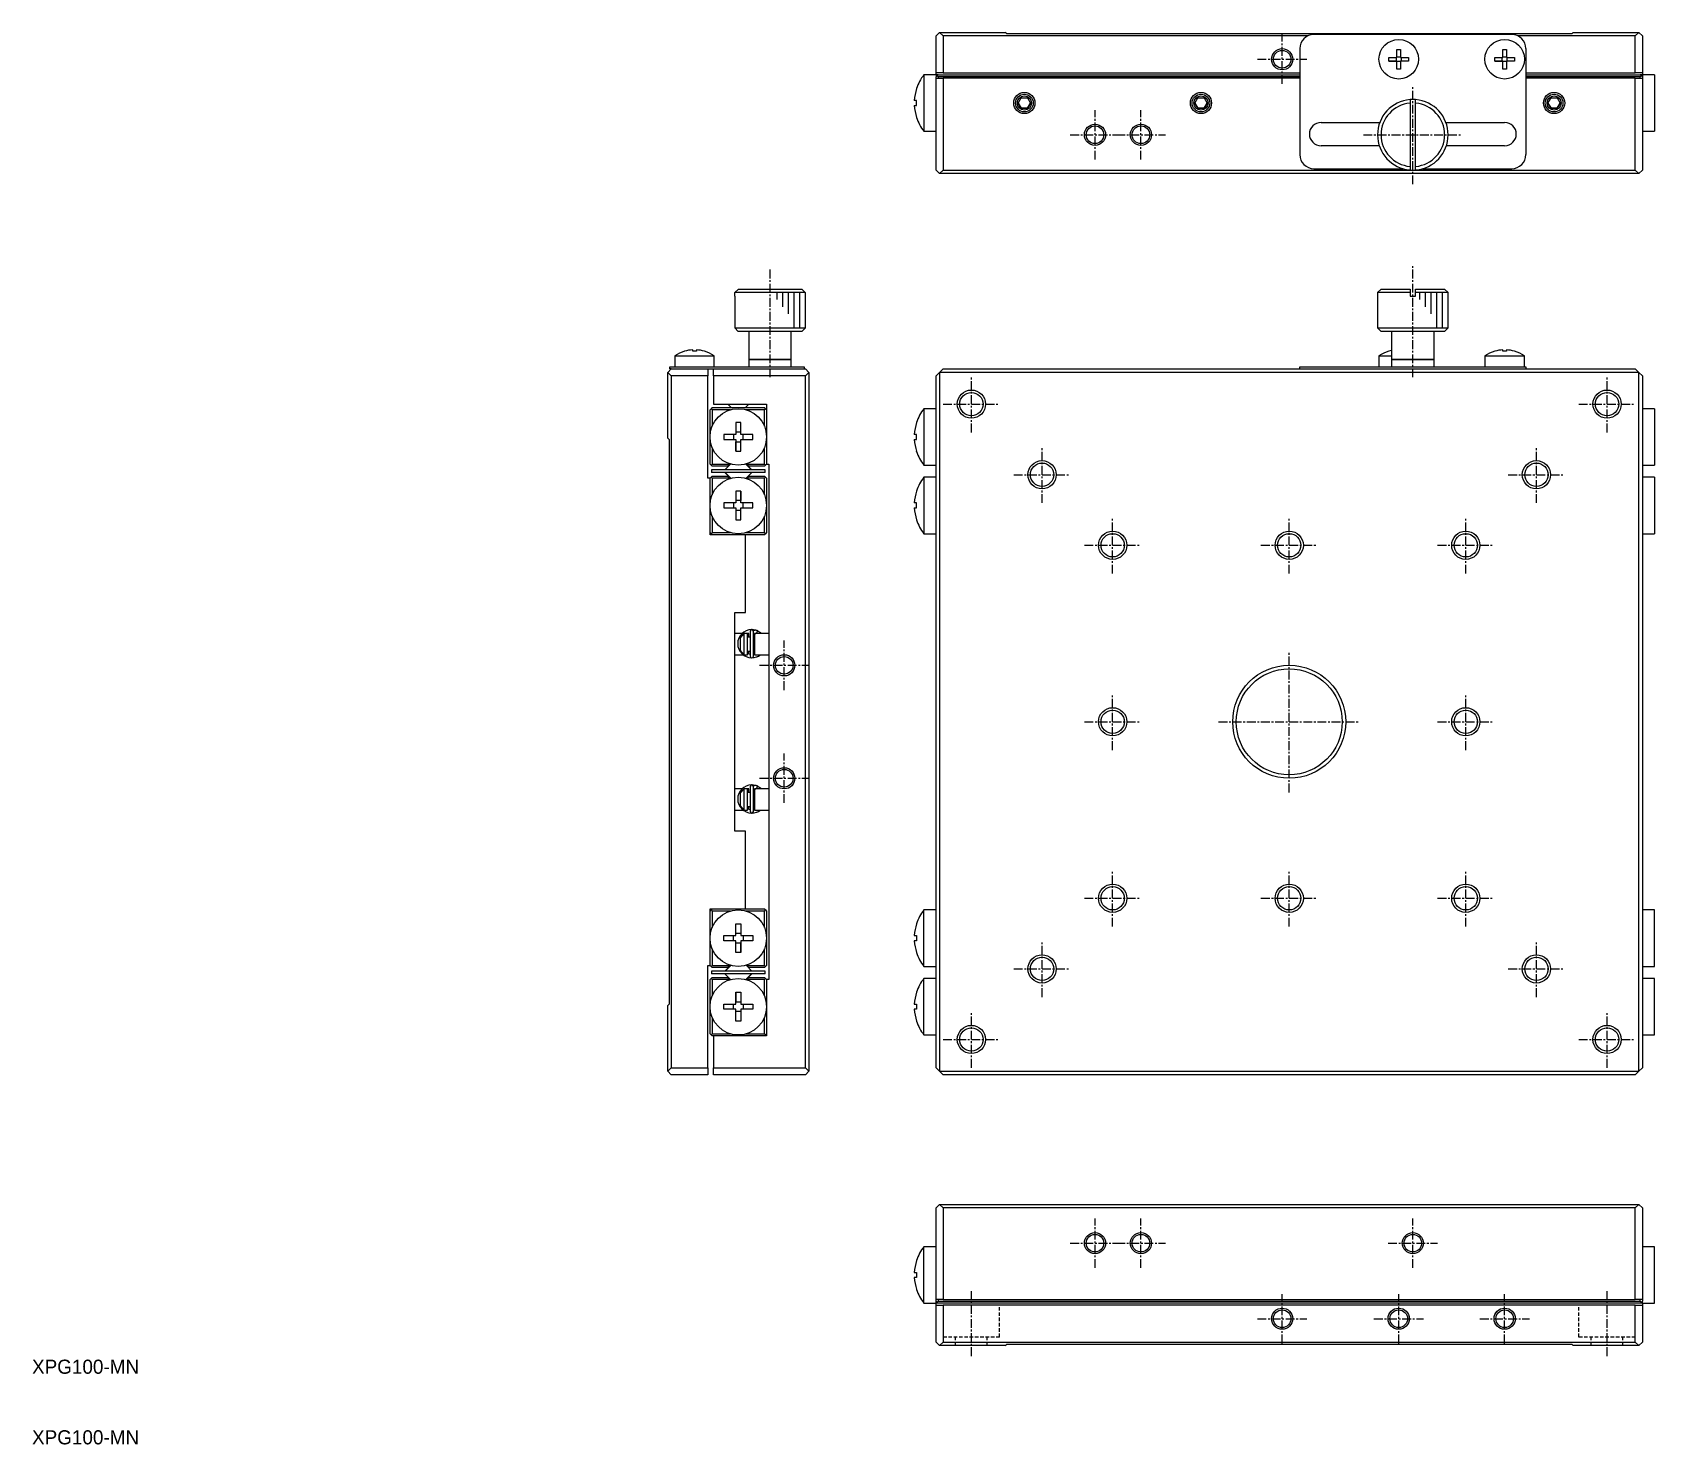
# Model space of a CAD drawing. Extents: x 10 to 401, y 10 to 210.
# Drawn here: x 10.1 to 239.7, y 10 to 210 of the extents above; entities that cross this region are included whole.
import ezdxf

# ---------------------------------------------------------------- set-up
doc = ezdxf.new("R2010")
doc.units = 0
doc.linetypes.add('CENTER', pattern=[2, 1.25, -0.25, 0.25, -0.25])
doc.linetypes.add('DASHED', pattern=[0.75, 0.5, -0.25])
doc.layers.get('0').update_dxf_attribs({"linetype": 'CONTINUOUS'})
doc.layers.add('CENTER', color=1, linetype='CENTER')
doc.styles.get("Standard").update_dxf_attribs({"font": 'FGP教科書体NT-M'})

msp = doc.modelspace()

# ---------------------------------------------------------------- linework, layer by layer
at = {"color": 7, "linetype": 'CONTINUOUS'}
for p, q in [((138, 209.5), (138.5, 210)), ((138, 204.3), (138, 209.5)), ((138.5, 210), (139, 209.5)), ((138.5, 210), (147.8, 210)), ((139, 209.5), (139, 204.3)), ((190.62822, 209.5), (139, 209.5)), ((148, 209.8), (147.8, 210)), ((228, 209.8), (148, 209.8)), ((219.5, 209.7), (191.5, 209.7)), ((237, 209.5), (220.37178, 209.5)), ((228.2, 210), (228, 209.8)), ((228.2, 210), (237.5, 210)), ((237, 209.5), (237.5, 210)), ((237, 204.3), (237, 209.5)), ((237.5, 210), (238, 209.5)), ((238, 209.5), (238, 204.3)), ((189.5, 207.7), (189.5, 192.7)), ((203.24, 207.599139), (203.76, 207.599139)), ((203.24, 206.46), (203.24, 207.599139)), ((203.76, 207.599139), (203.76, 206.46)), ((218.24, 207.599139), (218.76, 207.599139)), ((218.24, 206.46), (218.24, 207.599139)), ((218.76, 207.599139), (218.76, 206.46)), ((221.5, 207.7), (221.5, 192.7)), ((202.100861, 205.94), (202.100861, 206.46)), ((202.100861, 206.46), (203.24, 206.46)), ((203.24, 205.94), (202.100861, 205.94)), ((202.100861, 205.94), (203.170558, 205.94)), ((203.170558, 205.94), (203.170558, 206.46)), ((203.24, 205.94), (203.170558, 205.94)), ((203.24, 206.529442), (203.76, 206.529442)), ((203.24, 204.800861), (203.24, 205.94)), ((203.76, 205.870558), (203.24, 205.870558)), ((203.76, 204.800861), (203.24, 204.800861)), ((203.76, 206.46), (204.899139, 206.46)), ((203.76, 205.94), (203.76, 204.800861)), ((204.899139, 205.94), (203.76, 205.94)), ((203.829442, 205.94), (203.76, 205.94)), ((203.829442, 206.46), (203.829442, 205.94)), ((204.899139, 205.94), (203.829442, 205.94)), ((204.899139, 206.46), (204.899139, 205.94)), ((217.100861, 205.94), (217.100861, 206.46)), ((217.100861, 206.46), (218.24, 206.46)), ((218.24, 205.94), (217.100861, 205.94)), ((217.100861, 205.94), (218.170558, 205.94)), ((218.170558, 205.94), (218.170558, 206.46)), ((218.24, 205.94), (218.170558, 205.94)), ((218.24, 206.529442), (218.76, 206.529442)), ((218.24, 204.800861), (218.24, 205.94)), ((218.76, 205.870558), (218.24, 205.870558)), ((218.76, 204.800861), (218.24, 204.800861)), ((218.76, 206.46), (219.899139, 206.46)), ((218.76, 205.94), (218.76, 204.800861)), ((219.899139, 205.94), (218.76, 205.94)), ((218.829442, 205.94), (218.76, 205.94)), ((218.829442, 206.46), (218.829442, 205.94)), ((219.899139, 205.94), (218.829442, 205.94)), ((219.899139, 206.46), (219.899139, 205.94)), ((136.276525, 204), (136.276525, 196)), ((138, 204), (136.276525, 204)), ((138, 204), (136.276525, 204)), ((139, 204.3), (138, 204.3)), ((138, 204), (138, 204.3)), ((138, 204), (138, 203.7)), ((138, 204), (138, 203.7)), ((138.3, 204), (138, 204)), ((138.15, 203.85), (138, 203.7)), ((138, 203.5), (138, 203.7)), ((138, 203.5), (139, 203.5)), ((138, 201.65), (138, 203.5)), ((138.3, 204), (138.15, 203.85)), ((138.3, 203.7), (138.15, 203.85)), ((138.3, 204), (189.5, 204)), ((138.3, 203.7), (138.3, 203.5)), ((189.5, 203.7), (138.3, 203.7)), ((139, 204.3), (189.5, 204.3)), ((139, 203.5), (139, 190.5)), ((189.5, 203.5), (139, 203.5)), ((221.5, 204.3), (237, 204.3)), ((221.5, 204), (237.7, 204)), ((237.7, 203.7), (221.5, 203.7)), ((237, 203.5), (221.5, 203.5)), ((238, 204.3), (237, 204.3)), ((237, 190.5), (237, 203.5)), ((237, 203.5), (238, 203.5)), ((237.85, 203.85), (237.7, 204)), ((238, 204), (237.7, 204)), ((237.85, 203.85), (237.7, 203.7)), ((237.7, 203.5), (237.7, 203.7)), ((238, 203.7), (237.85, 203.85)), ((238, 204.3), (238, 204)), ((238, 204), (238, 203.7)), ((238, 204), (238, 203.7)), ((239.723475, 204), (238, 204)), ((239.723475, 204), (238, 204)), ((238, 203.7), (238, 203.5)), ((238, 203.5), (238, 201.65)), ((239.723475, 204), (239.723475, 196)), ((135.237418, 200.36), (134.919969, 200.36)), ((135.237418, 202.03543), (135.228368, 202.039844)), ((135.237418, 199.64), (135.237418, 200.36)), ((138, 198.35), (138, 201.65)), ((149.633975, 200), (150.066987, 200.75)), ((150.066987, 199.25), (149.633975, 200)), ((149.633975, 200), (150.066987, 199.25)), ((150.066987, 200.75), (150.933013, 200.75)), ((150.933013, 200.75), (151.366025, 200)), ((151.366025, 200), (150.933013, 199.25)), ((150.933013, 199.25), (151.366025, 200)), ((174.633975, 200), (175.066987, 200.75)), ((175.066987, 199.25), (174.633975, 200)), ((174.633975, 200), (175.066987, 199.25)), ((175.066987, 200.75), (175.933013, 200.75)), ((175.933013, 200.75), (176.366025, 200)), ((176.366025, 200), (175.933013, 199.25)), ((175.933013, 199.25), (176.366025, 200)), ((205.1, 200.483974), (205.1, 199.982187)), ((205.1, 199.982187), (205.1, 191.017813)), ((205.9, 199.982187), (205.9, 200.483974)), ((205.9, 191.017813), (205.9, 199.982187)), ((224.633975, 200), (225.066987, 200.75)), ((225.066987, 199.25), (224.633975, 200)), ((224.633975, 200), (225.066987, 199.25)), ((225.066987, 200.75), (225.933013, 200.75)), ((225.933013, 200.75), (226.366025, 200)), ((226.366025, 200), (225.933013, 199.25)), ((225.933013, 199.25), (226.366025, 200)), ((238, 201.65), (238, 198.35)), ((134.919969, 199.64), (135.237418, 199.64)), ((135.228368, 197.960156), (135.237418, 197.96457)), ((138, 190.5), (138, 198.35)), ((150.933013, 199.25), (150.066987, 199.25)), ((150.066987, 199.25), (150.933013, 199.25)), ((175.933013, 199.25), (175.066987, 199.25)), ((175.066987, 199.25), (175.933013, 199.25)), ((225.933013, 199.25), (225.066987, 199.25)), ((225.066987, 199.25), (225.933013, 199.25)), ((238, 198.35), (238, 190.5)), ((136.276525, 196), (138, 196)), ((136.276525, 196), (138, 196)), ((192.5, 197.25), (200.816252, 197.25)), ((210.183748, 197.25), (218.5, 197.25)), ((238, 196), (239.723475, 196)), ((238, 196), (239.723475, 196)), ((200.746317, 193.95), (192.5, 193.95)), ((218.5, 193.95), (210.253683, 193.95)), ((191.5, 190.7), (204.1, 190.7)), ((205.1, 191.017813), (205.1, 190.516026)), ((205.9, 190.516026), (205.9, 191.017813)), ((206.9, 190.7), (219.5, 190.7)), ((138, 190.5), (138.5, 190)), ((138.5, 190), (139, 190.5)), ((237.5, 190), (138.5, 190)), ((139, 190.5), (205.5, 190.5)), ((205.5, 190.5), (237, 190.5)), ((237, 190.5), (237.5, 190)), ((237.5, 190), (238, 190.5)), ((109.5, 172.65), (109.516026, 172.65)), ((109.5, 172.65), (109.5, 168.15)), ((109.516026, 173.15), (110.017813, 173.65)), ((119.483974, 173.15), (109.516026, 173.15)), ((109.516026, 172.65), (109.516026, 173.15)), ((110.017813, 173.65), (118.982187, 173.65)), ((118.982187, 173.65), (119.483974, 173.15)), ((119.483974, 173.15), (119.483974, 172.65)), ((119.483974, 172.65), (119.5, 172.65)), ((119.5, 168.15), (119.5, 172.65)), ((201, 173.65), (200.5, 173.15)), ((205.1, 173.15), (200.5, 173.15)), ((200.5, 173.15), (200.5, 168.15)), ((201, 173.65), (205.1, 173.65)), ((205.1, 173.65), (205.1, 173.15)), ((205.1, 173.15), (205.1, 172.65)), ((205.1, 172.65), (205.9, 172.65)), ((205.9, 173.65), (210, 173.65)), ((205.9, 173.15), (205.9, 173.65)), ((210.5, 173.15), (205.9, 173.15)), ((205.9, 172.65), (205.9, 173.15)), ((210.5, 173.15), (210, 173.65)), ((210.5, 168.15), (210.5, 173.15)), ((109.5, 168.15), (119.5, 168.15)), ((109.5, 168.15), (110, 167.65)), ((119, 167.65), (119.5, 168.15)), ((200.5, 168.15), (210.5, 168.15)), ((200.5, 168.15), (201, 167.65)), ((210, 167.65), (210.5, 168.15)), ((119, 167.65), (110, 167.65)), ((111.5, 167.65), (111.5, 163.65)), ((117.5, 163.65), (117.5, 167.65)), ((210, 167.65), (201, 167.65)), ((202.5, 167.65), (202.5, 163.65)), ((208.5, 163.65), (208.5, 167.65)), ((101, 164.192463), (106.6, 164.192463)), ((101, 164.192463), (101, 162.65)), ((102.400861, 164.843205), (102.397852, 164.849373)), ((103.54, 164.843205), (103.54, 165.036462)), ((104.06, 164.843205), (103.54, 164.843205)), ((104.06, 165.036462), (104.06, 164.843205)), ((105.202148, 164.849373), (105.199139, 164.843205)), ((106.6, 162.65), (106.6, 164.192463)), ((111.5, 163.65), (117.5, 163.65)), ((117.5, 163.65), (111.5, 163.65)), ((111.5, 163.65), (111.5, 162.65)), ((117.5, 162.65), (117.5, 163.65)), ((200.7, 164.192463), (202.5, 164.192463)), ((200.7, 164.192463), (200.7, 162.65)), ((202.100861, 164.843205), (202.097852, 164.849373)), ((202.100861, 164.843205), (202.097852, 164.849373)), ((202.5, 163.65), (205.5, 163.65)), ((205.5, 163.65), (202.5, 163.65)), ((202.5, 163.65), (202.5, 162.65)), ((205.5, 163.65), (208.5, 163.65)), ((208.5, 163.65), (205.5, 163.65)), ((208.5, 162.65), (208.5, 163.65)), ((215.7, 164.192463), (221.3, 164.192463)), ((215.7, 164.192463), (215.7, 162.65)), ((217.100861, 164.843205), (217.097852, 164.849373)), ((217.100861, 164.843205), (217.097852, 164.849373)), ((218.24, 164.843205), (218.24, 165.036462)), ((218.76, 164.843205), (218.24, 164.843205)), ((218.76, 165.036462), (218.76, 164.843205)), ((219.902148, 164.849373), (219.899139, 164.843205)), ((219.902148, 164.849373), (219.899139, 164.843205)), ((221.3, 162.65), (221.3, 164.192463)), ((100, 161.85), (100.5, 162.35)), ((100.5, 161.35), (100, 161.85)), ((100, 152.55), (100, 161.85)), ((100.3, 162.35), (100.3, 162.65)), ((100.3, 162.65), (102.3, 162.65)), ((100.5, 162.35), (100.3, 162.35)), ((100.5, 162.35), (105.7, 162.35)), ((105.7, 161.35), (100.5, 161.35)), ((100.5, 161.35), (100.5, 63.35)), ((102.3, 162.65), (117.3, 162.65)), ((105.7, 162.35), (105.7, 161.35)), ((105.7, 162.35), (106.5, 162.35)), ((105.7, 146.85), (105.7, 161.35)), ((106.5, 162.35), (119.5, 162.35)), ((106.5, 161.35), (106.5, 162.35)), ((106.5, 161.35), (106.5, 157.35)), ((119.5, 161.35), (106.5, 161.35)), ((117.3, 162.65), (119.3, 162.65)), ((119.3, 162.65), (119.3, 162.35)), ((120, 161.85), (119.5, 162.35)), ((119.5, 161.35), (120, 161.85)), ((119.5, 63.35), (119.5, 161.35)), ((120, 161.85), (120, 62.85)), ((138, 161.35), (138.5, 161.85)), ((138, 154.35), (138, 161.35)), ((138.5, 161.85), (139, 162.35)), ((237.5, 161.85), (138.5, 161.85)), ((138.5, 161.85), (138.5, 62.85)), ((139, 162.35), (237, 162.35)), ((189.5, 162.35), (189.5, 162.65)), ((189.5, 162.65), (191.5, 162.65)), ((191.5, 162.65), (217.25, 162.65)), ((217.25, 162.65), (219.5, 162.65)), ((219.5, 162.65), (221.5, 162.65)), ((221.5, 162.65), (221.5, 162.35)), ((237, 162.35), (237.5, 161.85)), ((237.5, 62.85), (237.5, 161.85)), ((237.5, 161.85), (238, 161.35)), ((238, 161.35), (238, 154.35)), ((106, 156.55), (106.15, 156.7)), ((106, 152.7), (106, 156.55)), ((106.3, 156.85), (106.15, 156.7)), ((106.15, 156.7), (106.3, 156.55)), ((106.3, 156.85), (113.7, 156.85)), ((106.3, 156.55), (106.3, 154.219868)), ((108.914873, 156.55), (106.3, 156.55)), ((106.5, 157.35), (114, 157.35)), ((108.5, 157.35), (108.75, 157.1)), ((108.75, 157.1), (109, 156.85)), ((111, 156.85), (111.25, 157.1)), ((113.7, 156.55), (111.085127, 156.55)), ((111.25, 157.1), (111.5, 157.35)), ((113.85, 156.7), (113.7, 156.85)), ((113.7, 156.55), (113.85, 156.7)), ((113.7, 154.219868), (113.7, 156.55)), ((113.85, 156.7), (114, 156.55)), ((114, 157.35), (114, 152.7)), ((136.276525, 156.7), (136.276525, 148.7)), ((138, 156.7), (136.276525, 156.7)), ((239.723475, 156.7), (238, 156.7)), ((239.723475, 156.7), (239.723475, 148.7)), ((110.36, 154.73543), (109.64, 154.73543)), ((109.64, 154.73543), (109.64, 153.06)), ((109.64, 154.73543), (109.64, 153.388029)), ((110.36, 153.06), (110.36, 154.73543)), ((135.237418, 154.73543), (135.228368, 154.739844)), ((138, 151.05), (138, 154.35)), ((238, 154.35), (238, 151.05)), ((100, 152.55), (100.2, 152.35)), ((100.2, 152.35), (100.2, 72.35)), ((106, 148.85), (106, 152.7)), ((109.64, 153.06), (107.96457, 153.06)), ((107.96457, 153.06), (107.96457, 152.34)), ((107.96457, 152.34), (109.64, 152.34)), ((109.311971, 153.06), (109.311971, 152.34)), ((109.64, 153.388029), (109.64, 153.06)), ((110.36, 153.388029), (109.64, 153.388029)), ((109.64, 152.34), (109.64, 150.66457)), ((109.64, 152.34), (109.64, 152.011971)), ((109.64, 150.66457), (109.64, 152.011971)), ((109.64, 152.011971), (110.36, 152.011971)), ((112.03543, 153.06), (110.36, 153.06)), ((110.36, 150.66457), (110.36, 152.34)), ((110.36, 152.34), (112.03543, 152.34)), ((110.688029, 152.34), (110.688029, 153.06)), ((112.03543, 152.34), (112.03543, 153.06)), ((114, 152.7), (114, 148.85)), ((135.237418, 153.06), (134.919969, 153.06)), ((134.919969, 152.34), (135.237418, 152.34)), ((135.237418, 152.34), (135.237418, 153.06)), ((106.3, 151.180132), (106.3, 148.85)), ((109.64, 150.66457), (110.36, 150.66457)), ((113.7, 148.85), (113.7, 151.180132)), ((135.228368, 150.660156), (135.237418, 150.66457)), ((138, 144.65), (138, 151.05)), ((238, 151.05), (238, 144.65)), ((106.15, 148.7), (106, 148.85)), ((106, 146.85), (106.15, 147)), ((106.3, 148.85), (106.15, 148.7)), ((106.15, 148.7), (106.3, 148.55)), ((106.3, 147.15), (106.15, 147)), ((106.15, 147), (106.3, 146.85)), ((106.2, 148.05), (106.2, 147.65)), ((113.8, 148.05), (106.2, 148.05)), ((113.8, 147.65), (106.2, 147.65)), ((106.3, 148.85), (108.790291, 148.85)), ((108.490291, 148.55), (106.3, 148.55)), ((106.3, 147.15), (108.490291, 147.15)), ((108.886725, 148.858045), (108.07868, 148.05)), ((108.07868, 147.65), (108.886725, 146.841955)), ((108.94188, 146.85751), (108.14939, 147.65)), ((108.490291, 148.55), (108.790291, 148.85)), ((108.790291, 146.85), (108.490291, 147.15)), ((108.790291, 148.85), (108.818703, 148.878412)), ((111.05812, 148.84249), (111.85061, 148.05)), ((111.92132, 148.05), (111.113275, 148.858045)), ((111.113275, 146.841955), (111.92132, 147.65)), ((111.181297, 148.878412), (111.209709, 148.85)), ((111.209709, 148.85), (111.509709, 148.55)), ((111.209709, 148.85), (113.7, 148.85)), ((111.509709, 147.15), (111.209709, 146.85)), ((113.7, 148.55), (111.509709, 148.55)), ((111.509709, 147.15), (113.7, 147.15)), ((113.85, 148.7), (113.7, 148.85)), ((113.7, 148.55), (113.85, 148.7)), ((113.85, 147), (113.7, 147.15)), ((113.7, 146.85), (113.85, 147)), ((113.8, 147.65), (113.8, 148.05)), ((114, 148.85), (113.85, 148.7)), ((113.85, 147), (114, 146.85)), ((114, 148.85), (114.3, 148.85)), ((114.3, 148.85), (114.3, 75.85)), ((136.276525, 148.7), (138, 148.7)), ((136.276525, 147), (136.276525, 143)), ((138, 147), (136.276525, 147)), ((238, 148.7), (239.723475, 148.7)), ((239.723475, 147), (238, 147)), ((239.723475, 147), (239.723475, 143)), ((106, 146.85), (105.7, 146.85)), ((106, 143), (106, 146.85)), ((108.790291, 146.85), (106.3, 146.85)), ((106.3, 146.85), (106.3, 144.519868)), ((108.818703, 146.821588), (108.790291, 146.85)), ((110.36, 145.03543), (109.64, 145.03543)), ((109.64, 145.03543), (109.64, 143.36)), ((110.36, 143.36), (110.36, 145.03543)), ((110.36, 145.03543), (110.36, 143.688029)), ((111.209709, 146.85), (111.181297, 146.821588)), ((113.7, 146.85), (111.209709, 146.85)), ((113.7, 144.519868), (113.7, 146.85)), ((114, 146.85), (114, 143)), ((135.237418, 145.03543), (135.228368, 145.039844)), ((135.237418, 145.03543), (135.228368, 145.039844)), ((106, 138.85), (106, 143)), ((109.64, 143.36), (107.96457, 143.36)), ((107.96457, 143.36), (107.96457, 142.64)), ((107.96457, 142.64), (109.64, 142.64)), ((109.311971, 143.36), (109.311971, 142.64)), ((110.36, 143.688029), (109.64, 143.688029)), ((109.64, 142.64), (109.64, 140.96457)), ((110.36, 143.36), (110.36, 143.688029)), ((112.03543, 143.36), (110.36, 143.36)), ((110.36, 142.64), (112.03543, 142.64)), ((110.36, 140.96457), (110.36, 142.64)), ((110.36, 142.311971), (110.36, 142.64)), ((110.688029, 142.64), (110.688029, 143.36)), ((112.03543, 142.64), (112.03543, 143.36)), ((114, 143), (114, 139.15)), ((135.237418, 143.36), (134.919969, 143.36)), ((134.919969, 142.64), (135.237418, 142.64)), ((135.237418, 142.64), (135.237418, 143.36)), ((136.276525, 143), (136.276525, 139)), ((138, 141.35), (138, 144.65)), ((238, 144.65), (238, 141.35)), ((239.723475, 143), (239.723475, 139)), ((106.3, 141.480132), (106.3, 139.15)), ((109.64, 142.311971), (110.36, 142.311971)), ((109.64, 140.96457), (110.36, 140.96457)), ((110.36, 140.96457), (110.36, 142.311971)), ((113.7, 139.15), (113.7, 141.480132)), ((135.228368, 140.960156), (135.237418, 140.96457)), ((135.228368, 140.960156), (135.237418, 140.96457)), ((138, 83.35), (138, 141.35)), ((238, 141.35), (238, 83.35)), ((106.15, 139), (106, 139.15)), ((111, 138.85), (106, 138.85)), ((106.3, 139.15), (106.15, 139)), ((106.15, 139), (106.3, 138.85)), ((106.3, 139.15), (108.914873, 139.15)), ((113.7, 138.85), (111, 138.85)), ((111, 127.85), (111, 138.85)), ((111.085127, 139.15), (113.7, 139.15)), ((113.85, 139), (113.7, 139.15)), ((113.7, 138.85), (113.85, 139)), ((114, 139.15), (113.85, 139)), ((136.276525, 139), (138, 139)), ((238, 139), (239.723475, 139)), ((109.5, 127.85), (111, 127.85)), ((109.5, 124.425), (109.5, 127.85)), ((110.516594, 124.85), (109.5, 124.85)), ((109.5, 122.275), (109.5, 124.425)), ((110.3, 124.266515), (110.8, 124.795683)), ((110.3, 122.433485), (110.3, 124.266515)), ((110.8, 124.85), (110.8, 124.795683)), ((111.3, 124.85), (110.8, 124.85)), ((110.8, 124.795683), (110.8, 121.904317)), ((111.3, 121.85), (111.3, 124.85)), ((111.682467, 124.35), (111.3, 124.35)), ((111.5, 124.85), (111.323561, 124.85)), ((111.5, 124.35), (111.5, 124.85)), ((111.682467, 124.35), (111.5, 124.35)), ((111.682467, 125.189309), (111.682467, 121.639309)), ((112.607562, 125.287034), (111.927524, 125.413355)), ((112.127052, 125.257958), (112.122296, 125.255948)), ((112.160512, 125.270982), (112.127052, 125.257958)), ((112.132467, 121.639309), (112.132467, 125.189309)), ((112.132467, 124.588673), (112.302851, 124.8437)), ((112.3, 124.35), (112.132467, 124.35)), ((112.3, 124.35), (112.132467, 124.35)), ((112.194573, 125.282322), (112.160512, 125.270982)), ((112.229151, 125.29195), (112.194573, 125.282322)), ((112.264161, 125.299842), (112.229151, 125.29195)), ((112.299516, 125.305979), (112.264161, 125.299842)), ((112.335132, 125.310346), (112.299516, 125.305979)), ((112.3, 124.85), (112.3, 121.85)), ((114.3, 124.85), (112.3, 124.85)), ((112.32013, 124.850075), (112.489831, 124.850001)), ((112.370918, 125.312932), (112.335132, 125.310346)), ((112.406789, 125.313731), (112.370918, 125.312932)), ((112.442656, 125.312741), (112.406789, 125.313731)), ((112.47843, 125.309964), (112.442656, 125.312741)), ((112.514024, 125.305407), (112.47843, 125.309964)), ((112.54935, 125.299081), (112.514024, 125.305407)), ((112.694547, 125.250246), (112.519754, 124.838822)), ((112.524092, 124.855073), (112.52018, 124.85)), ((112.528467, 124.86138), (112.524092, 124.855073)), ((112.533277, 124.868881), (112.528467, 124.86138)), ((112.538491, 124.877528), (112.533277, 124.868881)), ((112.544077, 124.887268), (112.538491, 124.877528)), ((112.549998, 124.898038), (112.544077, 124.887268)), ((112.584321, 125.291), (112.54935, 125.299081)), ((112.556218, 124.90977), (112.549998, 124.898038)), ((112.562697, 124.922389), (112.556218, 124.90977)), ((112.569395, 124.935817), (112.562697, 124.922389)), ((112.576267, 124.949966), (112.569395, 124.935817)), ((112.583272, 124.964749), (112.576267, 124.949966)), ((112.590365, 124.980071), (112.583272, 124.964749)), ((112.618852, 125.281186), (112.584321, 125.291)), ((112.5975, 124.995835), (112.590365, 124.980071)), ((112.604633, 125.011941), (112.5975, 124.995835)), ((112.611718, 125.028288), (112.604633, 125.011941)), ((112.691807, 125.253401), (112.607562, 125.287034)), ((112.61871, 125.044772), (112.611718, 125.028288)), ((112.625566, 125.061287), (112.61871, 125.044772)), ((112.652856, 125.26966), (112.618852, 125.281186)), ((112.632241, 125.07773), (112.625566, 125.061287)), ((112.638694, 125.093997), (112.632241, 125.07773)), ((112.644883, 125.109984), (112.638694, 125.093997)), ((112.650769, 125.12559), (112.644883, 125.109984)), ((112.656316, 125.140716), (112.650769, 125.12559)), ((112.684505, 125.25719), (112.652856, 125.26966)), ((112.661487, 125.155266), (112.656316, 125.140716)), ((112.66625, 125.169149), (112.661487, 125.155266)), ((112.670576, 125.182275), (112.66625, 125.169149)), ((112.674435, 125.194563), (112.670576, 125.182275)), ((112.677805, 125.205934), (112.674435, 125.194563)), ((112.680663, 125.216316), (112.677805, 125.205934)), ((112.682992, 125.225643), (112.680663, 125.216316)), ((112.684777, 125.233856), (112.682992, 125.225643)), ((112.683674, 125.257364), (112.685267, 125.256659)), ((113.298464, 124.850235), (112.684219, 125.256623)), ((112.686007, 125.240904), (112.684777, 125.233856)), ((112.685267, 125.256659), (112.686302, 125.254643)), ((112.686673, 125.246741), (112.686007, 125.240904)), ((112.686302, 125.254643), (112.686771, 125.25133)), ((112.686771, 125.25133), (112.686673, 125.246741)), ((112.766096, 125.219889), (112.691807, 125.253401)), ((112.693379, 125.252733), (112.694547, 125.250246)), ((109.5, 102.425), (109.5, 122.275)), ((109.5, 121.85), (110.663536, 121.85)), ((110.8, 121.904317), (110.3, 122.433485)), ((110.8, 121.904317), (110.8, 121.85)), ((110.8, 121.85), (111.3, 121.85)), ((111.682402, 121.880424), (111.299898, 121.987658)), ((111.3, 122.35), (111.682467, 122.35)), ((111.5, 121.918036), (111.5, 122.35)), ((111.5, 122.35), (111.682467, 122.35)), ((112.132467, 122.35), (112.3, 122.35)), ((112.132467, 122.35), (112.3, 122.35)), ((112.299976, 121.986111), (112.132467, 122.239946)), ((112.300079, 121.914399), (112.132534, 121.880105)), ((112.3, 121.85), (114.3, 121.85)), ((112.629457, 121.550825), (112.630872, 121.551291)), ((112.630872, 121.551291), (112.632166, 121.55172)), ((112.632166, 121.55172), (112.633211, 121.552069)), ((112.633211, 121.552069), (112.634775, 121.552594)), ((112.634775, 121.552594), (112.636351, 121.553128)), ((112.636351, 121.553128), (112.637703, 121.553588)), ((112.637703, 121.553588), (112.639327, 121.554146)), ((112.639327, 121.554146), (112.641269, 121.554818)), ((112.641269, 121.554818), (112.643316, 121.555533)), ((112.643316, 121.555533), (112.644852, 121.556074)), ((112.644852, 121.556074), (112.646018, 121.556488)), ((112.646018, 121.556488), (112.648108, 121.557235)), ((112.648108, 121.557235), (112.64946, 121.557721)), ((112.64946, 121.557721), (112.684505, 121.571428)), ((112.683674, 121.571254), (112.683445, 121.571802)), ((112.684505, 121.571428), (112.683674, 121.571254)), ((112.68434, 121.572046), (112.705221, 121.580994)), ((112.607562, 103.287034), (111.927524, 103.413355)), ((110.516594, 102.85), (109.5, 102.85)), ((109.5, 100.275), (109.5, 102.425)), ((110.3, 102.266515), (110.8, 102.795683)), ((110.3, 100.433485), (110.3, 102.266515)), ((110.8, 102.85), (110.8, 102.795683)), ((111.3, 102.85), (110.8, 102.85)), ((110.8, 102.795683), (110.8, 99.904317)), ((111.3, 99.85), (111.3, 102.85)), ((111.682467, 102.35), (111.3, 102.35)), ((111.5, 102.85), (111.323561, 102.85)), ((111.5, 102.35), (111.5, 102.85)), ((111.682467, 102.35), (111.5, 102.35)), ((111.682467, 103.189309), (111.682467, 99.639309)), ((112.127052, 103.257958), (112.122296, 103.255948)), ((112.160512, 103.270982), (112.127052, 103.257958)), ((112.132467, 99.639309), (112.132467, 103.189309)), ((112.132467, 102.588673), (112.302851, 102.8437)), ((112.3, 102.35), (112.132467, 102.35)), ((112.3, 102.35), (112.132467, 102.35)), ((112.194573, 103.282322), (112.160512, 103.270982)), ((112.229151, 103.29195), (112.194573, 103.282322)), ((112.264161, 103.299842), (112.229151, 103.29195)), ((112.299516, 103.305979), (112.264161, 103.299842)), ((112.335132, 103.310346), (112.299516, 103.305979)), ((112.3, 102.85), (112.3, 99.85)), ((114.3, 102.85), (112.3, 102.85)), ((112.32013, 102.850075), (112.489831, 102.850001)), ((112.370918, 103.312932), (112.335132, 103.310346)), ((112.406789, 103.313731), (112.370918, 103.312932)), ((112.442656, 103.312741), (112.406789, 103.313731)), ((112.47843, 103.309964), (112.442656, 103.312741)), ((112.514024, 103.305407), (112.47843, 103.309964)), ((112.54935, 103.299081), (112.514024, 103.305407)), ((112.694547, 103.250246), (112.519754, 102.838822)), ((112.524092, 102.855073), (112.52018, 102.85)), ((112.528467, 102.86138), (112.524092, 102.855073)), ((112.533277, 102.868881), (112.528467, 102.86138)), ((112.538491, 102.877528), (112.533277, 102.868881)), ((112.544077, 102.887268), (112.538491, 102.877528)), ((112.549998, 102.898038), (112.544077, 102.887268)), ((112.584321, 103.291), (112.54935, 103.299081)), ((112.556218, 102.90977), (112.549998, 102.898038)), ((112.562697, 102.922389), (112.556218, 102.90977)), ((112.569395, 102.935817), (112.562697, 102.922389)), ((112.576267, 102.949966), (112.569395, 102.935817)), ((112.583272, 102.964749), (112.576267, 102.949966)), ((112.590365, 102.980071), (112.583272, 102.964749)), ((112.618852, 103.281186), (112.584321, 103.291)), ((112.5975, 102.995835), (112.590365, 102.980071)), ((112.604633, 103.011941), (112.5975, 102.995835)), ((112.611718, 103.028288), (112.604633, 103.011941)), ((112.766096, 103.219889), (112.607562, 103.287034)), ((112.61871, 103.044772), (112.611718, 103.028288)), ((112.625566, 103.061287), (112.61871, 103.044772)), ((112.652856, 103.26966), (112.618852, 103.281186)), ((112.632241, 103.07773), (112.625566, 103.061287)), ((112.638694, 103.093997), (112.632241, 103.07773)), ((112.644883, 103.109984), (112.638694, 103.093997)), ((112.650769, 103.12559), (112.644883, 103.109984)), ((112.656316, 103.140716), (112.650769, 103.12559)), ((112.684505, 103.25719), (112.652856, 103.26966)), ((112.661487, 103.155266), (112.656316, 103.140716)), ((112.66625, 103.169149), (112.661487, 103.155266)), ((112.670576, 103.182275), (112.66625, 103.169149)), ((112.674435, 103.194563), (112.670576, 103.182275)), ((112.677805, 103.205934), (112.674435, 103.194563)), ((112.680663, 103.216316), (112.677805, 103.205934)), ((112.682992, 103.225643), (112.680663, 103.216316)), ((112.684777, 103.233856), (112.682992, 103.225643)), ((112.683674, 103.257364), (112.685267, 103.256659)), ((113.298464, 102.850235), (112.684219, 103.256623)), ((112.686007, 103.240904), (112.684777, 103.233856)), ((112.685267, 103.256659), (112.686302, 103.254643)), ((112.686673, 103.246741), (112.686007, 103.240904)), ((112.686302, 103.254643), (112.686771, 103.25133)), ((112.686771, 103.25133), (112.686673, 103.246741)), ((112.693379, 103.252733), (112.694015, 103.25186)), ((112.694015, 103.25186), (112.694547, 103.250246)), ((109.5, 96.85), (109.5, 100.275)), ((109.5, 99.85), (110.663536, 99.85)), ((110.8, 99.904317), (110.3, 100.433485)), ((110.8, 99.904317), (110.8, 99.85)), ((110.8, 99.85), (111.3, 99.85)), ((111.682402, 99.880424), (111.299898, 99.987658)), ((111.3, 100.35), (111.682467, 100.35)), ((111.5, 99.918036), (111.5, 100.35)), ((111.5, 100.35), (111.682467, 100.35)), ((112.132467, 100.35), (112.3, 100.35)), ((112.132467, 100.35), (112.3, 100.35)), ((112.299976, 99.986111), (112.132467, 100.239946)), ((112.300079, 99.914399), (112.132534, 99.880105)), ((112.3, 99.85), (114.3, 99.85)), ((112.629457, 99.550825), (112.630872, 99.551291)), ((112.630872, 99.551291), (112.632166, 99.55172)), ((112.632166, 99.55172), (112.633211, 99.552069)), ((112.633211, 99.552069), (112.634775, 99.552594)), ((112.634775, 99.552594), (112.636351, 99.553128)), ((112.636351, 99.553128), (112.637703, 99.553588)), ((112.637703, 99.553588), (112.639327, 99.554146)), ((112.639327, 99.554146), (112.641269, 99.554818)), ((112.641269, 99.554818), (112.643316, 99.555533)), ((112.643316, 99.555533), (112.644852, 99.556074)), ((112.644852, 99.556074), (112.646018, 99.556488)), ((112.646018, 99.556488), (112.648108, 99.557235)), ((112.648108, 99.557235), (112.64946, 99.557721)), ((112.64946, 99.557721), (112.684505, 99.571428)), ((112.683674, 99.571254), (112.683445, 99.571802)), ((112.684505, 99.571428), (112.683674, 99.571254)), ((112.68434, 99.572046), (112.705221, 99.580994)), ((111, 96.85), (109.5, 96.85)), ((111, 85.85), (111, 96.85)), ((106, 85.85), (111, 85.85)), ((106, 81.7), (106, 85.85)), ((106, 85.55), (106.15, 85.7)), ((106.3, 85.85), (106.15, 85.7)), ((106.15, 85.7), (106.3, 85.55)), ((106.3, 85.55), (106.3, 83.219868)), ((108.914873, 85.55), (106.3, 85.55)), ((111, 85.85), (113.7, 85.85)), ((113.7, 85.55), (111.085127, 85.55)), ((113.85, 85.7), (113.7, 85.85)), ((113.7, 85.55), (113.85, 85.7)), ((113.7, 83.219868), (113.7, 85.55)), ((113.85, 85.7), (114, 85.55)), ((114, 85.55), (114, 81.7)), ((136.276525, 81.7), (136.276525, 85.7)), ((138, 85.7), (136.276525, 85.7)), ((239.723475, 85.7), (238, 85.7)), ((239.723475, 81.7), (239.723475, 85.7)), ((109.64, 83.73543), (110.36, 83.73543)), ((109.64, 82.06), (109.64, 83.73543)), ((110.36, 83.73543), (110.36, 82.06)), ((110.36, 83.73543), (110.36, 82.388029)), ((135.228368, 83.739844), (135.237418, 83.73543)), ((135.228368, 83.739844), (135.237418, 83.73543)), ((138, 80.05), (138, 83.35)), ((238, 83.35), (238, 80.05)), ((106, 77.85), (106, 81.7)), ((107.96457, 82.06), (109.64, 82.06)), ((107.96457, 81.34), (107.96457, 82.06)), ((109.64, 81.34), (107.96457, 81.34)), ((109.311971, 81.34), (109.311971, 82.06)), ((109.64, 82.388029), (110.36, 82.388029)), ((109.64, 79.66457), (109.64, 81.34)), ((110.36, 81.011971), (109.64, 81.011971)), ((110.36, 82.388029), (110.36, 82.06)), ((110.36, 82.06), (112.03543, 82.06)), ((110.36, 81.34), (110.36, 79.66457)), ((112.03543, 81.34), (110.36, 81.34)), ((110.36, 81.34), (110.36, 81.011971)), ((110.36, 79.66457), (110.36, 81.011971)), ((110.688029, 82.06), (110.688029, 81.34)), ((112.03543, 82.06), (112.03543, 81.34)), ((114, 81.7), (114, 77.85)), ((134.919969, 82.06), (135.237418, 82.06)), ((135.237418, 81.34), (134.919969, 81.34)), ((135.237418, 82.06), (135.237418, 81.34)), ((136.276525, 77.7), (136.276525, 81.7)), ((239.723475, 77.7), (239.723475, 81.7)), ((106.3, 80.180132), (106.3, 77.85)), ((110.36, 79.66457), (109.64, 79.66457)), ((113.7, 77.85), (113.7, 80.180132)), ((135.237418, 79.66457), (135.228368, 79.660156)), ((135.237418, 79.66457), (135.228368, 79.660156)), ((138, 73.65), (138, 80.05)), ((238, 80.05), (238, 73.65)), ((105.7, 77.85), (106, 77.85)), ((105.7, 63.35), (105.7, 77.85)), ((106.15, 77.7), (106, 77.85)), ((106, 75.85), (106.15, 76)), ((106, 72), (106, 75.85)), ((106.3, 77.85), (106.15, 77.7)), ((106.15, 77.7), (106.3, 77.55)), ((106.3, 76.15), (106.15, 76)), ((106.15, 76), (106.3, 75.85)), ((113.8, 77.05), (106.2, 77.05)), ((106.2, 77.05), (106.2, 76.65)), ((113.8, 76.65), (106.2, 76.65)), ((106.3, 77.85), (108.790291, 77.85)), ((108.490291, 77.55), (106.3, 77.55)), ((106.3, 76.15), (108.490291, 76.15)), ((106.3, 75.85), (106.3, 73.519868)), ((108.790291, 75.85), (106.3, 75.85)), ((108.886725, 77.858045), (108.07868, 77.05)), ((108.07868, 76.65), (108.886725, 75.841955)), ((108.14939, 77.05), (108.94188, 77.84249)), ((108.490291, 77.55), (108.790291, 77.85)), ((108.790291, 75.85), (108.490291, 76.15)), ((108.790291, 77.85), (108.818703, 77.878412)), ((108.818703, 75.821588), (108.790291, 75.85)), ((111.85061, 76.65), (111.05812, 75.85751)), ((111.92132, 77.05), (111.113275, 77.858045)), ((111.113275, 75.841955), (111.92132, 76.65)), ((111.181297, 77.878412), (111.209709, 77.85)), ((111.209709, 75.85), (111.181297, 75.821588)), ((111.209709, 77.85), (111.509709, 77.55)), ((111.209709, 77.85), (113.7, 77.85)), ((111.509709, 76.15), (111.209709, 75.85)), ((113.7, 75.85), (111.209709, 75.85)), ((113.7, 77.55), (111.509709, 77.55)), ((111.509709, 76.15), (113.7, 76.15)), ((113.85, 77.7), (113.7, 77.85)), ((113.7, 77.55), (113.85, 77.7)), ((113.85, 76), (113.7, 76.15)), ((113.7, 75.85), (113.85, 76)), ((113.7, 73.519868), (113.7, 75.85)), ((113.8, 76.65), (113.8, 77.05)), ((114, 77.85), (113.85, 77.7)), ((113.85, 76), (114, 75.85)), ((114, 75.85), (114, 72)), ((114.3, 75.85), (114, 75.85)), ((136.276525, 77.7), (138, 77.7)), ((136.276525, 68), (136.276525, 76)), ((138, 76), (136.276525, 76)), ((238, 77.7), (239.723475, 77.7)), ((239.723475, 76), (238, 76)), ((239.723475, 68), (239.723475, 76)), ((109.64, 74.03543), (110.36, 74.03543)), ((109.64, 72.36), (109.64, 74.03543)), ((109.64, 74.03543), (109.64, 72.688029)), ((110.36, 74.03543), (110.36, 72.36)), ((135.228368, 74.039844), (135.237418, 74.03543)), ((138, 70.35), (138, 73.65)), ((238, 73.65), (238, 70.35)), ((100.2, 72.35), (100, 72.15)), ((100, 62.85), (100, 72.15)), ((106, 68.15), (106, 72)), ((107.96457, 72.36), (109.64, 72.36)), ((107.96457, 71.64), (107.96457, 72.36)), ((109.64, 71.64), (107.96457, 71.64)), ((109.311971, 71.64), (109.311971, 72.36)), ((109.64, 72.36), (109.64, 72.688029)), ((109.64, 72.688029), (110.36, 72.688029)), ((109.64, 69.96457), (109.64, 71.64)), ((109.64, 71.311971), (109.64, 71.64)), ((109.64, 69.96457), (109.64, 71.311971)), ((110.36, 71.311971), (109.64, 71.311971)), ((110.36, 72.36), (112.03543, 72.36)), ((110.36, 71.64), (110.36, 69.96457)), ((112.03543, 71.64), (110.36, 71.64)), ((110.688029, 72.36), (110.688029, 71.64)), ((112.03543, 72.36), (112.03543, 71.64)), ((114, 72), (114, 67.85)), ((134.919969, 72.36), (135.237418, 72.36)), ((135.237418, 71.64), (134.919969, 71.64)), ((135.237418, 72.36), (135.237418, 71.64)), ((106.3, 70.480132), (106.3, 68.15)), ((110.36, 69.96457), (109.64, 69.96457)), ((113.7, 68.15), (113.7, 70.480132)), ((135.237418, 69.96457), (135.228368, 69.960156)), ((138, 63.35), (138, 70.35)), ((238, 70.35), (238, 63.35)), ((106.15, 68), (106, 68.15)), ((106.3, 68.15), (106.15, 68)), ((106.15, 68), (106.3, 67.85)), ((106.3, 68.15), (108.914873, 68.15)), ((106.5, 67.85), (106.3, 67.85)), ((106.5, 67.85), (106.5, 63.35)), ((114, 67.85), (106.5, 67.85)), ((111.085127, 68.15), (113.7, 68.15)), ((113.85, 68), (113.7, 68.15)), ((113.7, 67.85), (113.85, 68)), ((114, 68.15), (113.85, 68)), ((136.276525, 68), (138, 68)), ((238, 68), (239.723475, 68)), ((100, 62.85), (100.5, 63.35)), ((100.5, 62.35), (100, 62.85)), ((100.5, 63.35), (105.7, 63.35)), ((105.7, 62.35), (100.5, 62.35)), ((105.7, 63.35), (105.7, 62.35)), ((106.5, 63.35), (119.5, 63.35)), ((106.5, 62.35), (106.5, 63.35)), ((119.5, 62.35), (106.5, 62.35)), ((120, 62.85), (119.5, 63.35)), ((119.5, 62.35), (120, 62.85)), ((138.5, 62.85), (138, 63.35)), ((138.5, 62.85), (237.5, 62.85)), ((139, 62.35), (138.5, 62.85)), ((237, 62.35), (139, 62.35)), ((237.5, 62.85), (237, 62.35)), ((238, 63.35), (237.5, 62.85)), ((138.5, 44), (138, 43.5)), ((139, 43.5), (138.5, 44)), ((138.5, 44), (237.5, 44)), ((237.5, 44), (237, 43.5)), ((238, 43.5), (237.5, 44)), ((138, 35.65), (138, 43.5)), ((237, 43.5), (139, 43.5)), ((139, 43.5), (139, 30.5)), ((237, 30.5), (237, 43.5)), ((238, 43.5), (238, 35.65)), ((136.276525, 30), (136.276525, 38)), ((138, 38), (136.276525, 38)), ((138, 38), (136.276525, 38)), ((239.723475, 38), (238, 38)), ((239.723475, 38), (238, 38)), ((239.723475, 30), (239.723475, 38)), ((135.228368, 36.039844), (135.237418, 36.03543)), ((138, 32.35), (138, 35.65)), ((238, 35.65), (238, 32.35)), ((134.919969, 34.36), (135.237418, 34.36)), ((135.237418, 33.64), (134.919969, 33.64)), ((135.237418, 34.36), (135.237418, 33.64)), ((138, 30.5), (138, 32.35)), ((238, 32.35), (238, 30.5)), ((135.237418, 31.96457), (135.228368, 31.960156)), ((136.276525, 30), (138, 30)), ((136.276525, 30), (138, 30)), ((138, 30.3), (138, 30.5)), ((139, 30.5), (138, 30.5)), ((138, 30), (138, 30.3)), ((138, 30), (138, 30.3)), ((138, 30.3), (138.15, 30.15)), ((138.3, 30), (138, 30)), ((138, 29.7), (138, 30)), ((138.15, 30.15), (138.3, 30.3)), ((138.15, 30.15), (138.3, 30)), ((138.3, 30.5), (138.3, 30.3)), ((138.3, 30.3), (237.7, 30.3)), ((237.7, 30), (138.3, 30)), ((139, 30.5), (237, 30.5)), ((238, 30.5), (237, 30.5)), ((237.7, 30.3), (237.7, 30.5)), ((237.7, 30.3), (237.85, 30.15)), ((237.7, 30), (237.85, 30.15)), ((238, 30), (237.7, 30)), ((237.85, 30.15), (238, 30.3)), ((238, 30.5), (238, 30.3)), ((238, 30), (238, 30.3)), ((238, 30), (238, 30.3)), ((238, 30), (238, 29.7)), ((238, 30), (239.723475, 30)), ((238, 30), (239.723475, 30)), ((138, 24.5), (138, 29.7)), ((138, 29.7), (139, 29.7)), ((139, 29.7), (139, 24.5)), ((237, 29.7), (139, 29.7)), ((237, 24.5), (237, 29.7)), ((237, 29.7), (238, 29.7)), ((238, 29.7), (238, 24.5)), ((138.5, 24), (138, 24.5)), ((139, 24.5), (138.5, 24)), ((147.8, 24), (138.5, 24)), ((139, 24.5), (237, 24.5)), ((147.8, 24), (148, 24.2)), ((148, 24.2), (228, 24.2)), ((228, 24.2), (228.2, 24)), ((237.5, 24), (228.2, 24)), ((237.5, 24), (237, 24.5)), ((238, 24.5), (237.5, 24))]:
    msp.add_line(p, q, dxfattribs=at)
at = {"color": 3, "linetype": 'CONTINUOUS'}
for p, q in [((115.5, 172.15), (115.5, 173.15)), ((116.3, 171.15), (116.3, 173.15)), ((117.1, 170.15), (117.1, 173.15)), ((117.9, 168.15), (117.9, 173.15)), ((118.7, 168.15), (118.7, 173.15)), ((206.5, 172.15), (206.5, 173.15)), ((207.3, 171.15), (207.3, 173.15)), ((208.1, 170.15), (208.1, 173.15)), ((208.9, 168.15), (208.9, 173.15)), ((209.7, 168.15), (209.7, 173.15))]:
    msp.add_line(p, q, dxfattribs=at)
at = {"color": 3, "linetype": 'DASHED'}
for p, q in [((147, 25.2), (147, 29.7)), ((229, 25.2), (229, 29.7)), ((147, 25.2), (139, 25.2)), ((140.75, 24), (140.75, 25.2)), ((145.25, 24), (145.25, 25.2)), ((237, 25.2), (229, 25.2)), ((230.75, 24), (230.75, 25.2)), ((235.25, 24), (235.25, 25.2))]:
    msp.add_line(p, q, dxfattribs=at)
at = {"color": 7, "linetype": 'CONTINUOUS'}
for centre, radius in [((203.5, 206.2), 2.8), ((218.5, 206.2), 2.8), ((187, 206.2), 1.25), ((150.5, 200), 1.25), ((150.5, 200), 1), ((175.5, 200), 1.25), ((175.5, 200), 1), ((225.5, 200), 1.25), ((225.5, 200), 1), ((160.5, 195.5), 1.25), ((167, 195.5), 1.25), ((143, 157.35), 1.65), ((233, 157.35), 1.65), ((110, 152.7), 4), ((110, 143), 4), ((153, 147.35), 1.65), ((223, 147.35), 1.65), ((163, 137.35), 1.65), ((188, 137.35), 1.65), ((213, 137.35), 1.65), ((116.5, 120.35), 1.25), ((188, 112.35), 7.5), ((163, 112.35), 1.65), ((213, 112.35), 1.65), ((116.5, 104.35), 1.25), ((163, 87.35), 1.65), ((188, 87.35), 1.65), ((213, 87.35), 1.65), ((110, 81.7), 4), ((153, 77.35), 1.65), ((223, 77.35), 1.65), ((110, 72), 4), ((143, 67.35), 1.65), ((233, 67.35), 1.65), ((160.5, 38.5), 1.25), ((167, 38.5), 1.25), ((205.5, 38.5), 1.25), ((187, 27.8), 1.25), ((203.5, 27.8), 1.25), ((218.5, 27.8), 1.25)]:
    msp.add_circle(centre, radius, dxfattribs=at)
at = {"color": 3, "linetype": 'CONTINUOUS'}
for centre, radius in [((187, 206.2), 1.5), ((150.5, 200), 1.5), ((175.5, 200), 1.5), ((225.5, 200), 1.5), ((160.5, 195.5), 1.5), ((167, 195.5), 1.5), ((143, 157.35), 2), ((233, 157.35), 2), ((153, 147.35), 2), ((223, 147.35), 2), ((163, 137.35), 2), ((188, 137.35), 2), ((213, 137.35), 2), ((116.5, 120.35), 1.5), ((188, 112.35), 8), ((163, 112.35), 2), ((213, 112.35), 2), ((116.5, 104.35), 1.5), ((163, 87.35), 2), ((188, 87.35), 2), ((213, 87.35), 2), ((153, 77.35), 2), ((223, 77.35), 2), ((143, 67.35), 2), ((233, 67.35), 2), ((160.5, 38.5), 1.5), ((167, 38.5), 1.5), ((205.5, 38.5), 1.5), ((187, 27.8), 1.5), ((203.5, 27.8), 1.5), ((218.5, 27.8), 1.5)]:
    msp.add_circle(centre, radius, dxfattribs=at)
at = {"color": 7, "linetype": 'CONTINUOUS'}
for centre, radius, start, end in [((191.5, 207.7), 2, 90, 180), ((219.5, 207.7), 2, 0, 90), ((141.4, 200), 6.5, 142.020128, 161.710277), ((141.4, 200), 6.490023, 161.722202, 176.820185), ((205.5, 195.5), 5, 94.588566, 265.411434), ((205.5, 195.5), 4.5, 95.099689, 264.900311), ((205.5, 195.5), 5, 85.411434, 94.588566), ((205.5, 195.5), 5, 274.588566, 85.411434), ((205.5, 195.5), 4.5, 275.099689, 84.900311), ((141.4, 200), 6.490023, 183.179815, 198.277798), ((141.4, 200), 6.5, 198.289723, 217.979872), ((192.5, 195.6), 1.65, 90, 270), ((218.5, 195.6), 1.65, 270, 90), ((191.5, 192.7), 2, 180, 270), ((219.5, 192.7), 2, 270, 0), ((205.5, 195.5), 5, 265.411434, 274.588566), ((103.8, 160.05), 5, 106.285843, 124.055798), ((103.8, 160.05), 4.993235, 92.984767, 106.272555), ((103.8, 160.05), 4.993235, 73.727445, 87.015233), ((103.8, 160.05), 5, 55.944202, 73.714157), ((203.5, 160.05), 5, 106.285843, 124.055798), ((203.5, 160.05), 4.993235, 101.552804, 106.272555), ((218.5, 160.05), 5, 106.285843, 124.055798), ((218.5, 160.05), 4.993235, 92.984767, 106.272555), ((218.5, 160.05), 4.993235, 73.727445, 87.015233), ((218.5, 160.05), 5, 55.944202, 73.714157), ((141.4, 152.7), 6.5, 142.020128, 161.710277), ((141.4, 152.7), 6.490023, 161.722202, 176.820185), ((141.4, 152.7), 6.490023, 183.179815, 198.277798), ((141.4, 152.7), 6.5, 198.289723, 217.979872), ((141.4, 143), 6.5, 142.020128, 161.710277), ((141.4, 143), 6.490023, 161.722202, 176.820185), ((141.4, 143), 6.490023, 183.179815, 198.277798), ((141.4, 143), 6.5, 198.289723, 217.979872), ((111.907542, 123.414348), 1.999165, 90.746037, 269.279612), ((111.907467, 125.189309), 0.225, 0, 180), ((111.905719, 123.419947), 2.004847, 270.77296, 308.443799), ((111.907467, 121.639309), 0.225, 180, 0), ((111.907542, 101.414348), 1.999165, 90.746037, 269.279612), ((111.907467, 103.189309), 0.225, 0, 180), ((111.907467, 99.639309), 0.225, 180, 0), ((111.905719, 101.419947), 2.004847, 270.77296, 308.443799), ((141.4, 81.7), 6.5, 142.020128, 161.710277), ((141.4, 81.7), 6.490023, 161.722202, 176.820185), ((141.4, 81.7), 6.490023, 183.179815, 198.277798), ((141.4, 81.7), 6.5, 198.289723, 217.979872), ((141.4, 72), 6.5, 142.020128, 161.710277), ((141.4, 72), 6.490023, 161.722202, 176.820185), ((141.4, 72), 6.490023, 183.179815, 198.277798), ((141.4, 72), 6.5, 198.289723, 217.979872), ((141.4, 34), 6.5, 142.020128, 161.710277), ((141.4, 34), 6.490023, 161.722202, 176.820185), ((141.4, 34), 6.490023, 183.179815, 198.277798), ((141.4, 34), 6.5, 198.289723, 217.979872)]:
    msp.add_arc(centre, radius, start, end, dxfattribs=at)
at = {"layer": 'CENTER', "color": 1, "linetype": 'CENTER'}
for p, q in [((187, 202.7), (187, 209.7)), ((183.5, 206.2), (190.5, 206.2)), ((205.5, 188.5), (205.5, 202.5)), ((160.5, 192), (160.5, 199)), ((167, 192), (167, 199)), ((157, 195.5), (164, 195.5)), ((163.5, 195.5), (170.5, 195.5)), ((198.5, 195.5), (212.5, 195.5)), ((205.5, 161.15), (205.5, 177.15)), ((114.5, 161.15), (114.5, 176.65)), ((143, 153.35), (143, 161.35)), ((233, 153.35), (233, 161.35)), ((139, 157.35), (147, 157.35)), ((229, 157.35), (237, 157.35)), ((153, 143.35), (153, 151.35)), ((223, 143.35), (223, 151.35)), ((149, 147.35), (157, 147.35)), ((219, 147.35), (227, 147.35)), ((163, 133.35), (163, 141.35)), ((188, 133.35), (188, 141.35)), ((213, 133.35), (213, 141.35)), ((159, 137.35), (167, 137.35)), ((184, 137.35), (192, 137.35)), ((209, 137.35), (217, 137.35)), ((116.5, 116.85), (116.5, 123.85)), ((188, 102.35), (188, 122.35)), ((113, 120.35), (120, 120.35)), ((163, 108.35), (163, 116.35)), ((213, 108.35), (213, 116.35)), ((159, 112.35), (167, 112.35)), ((178, 112.35), (198, 112.35)), ((209, 112.35), (217, 112.35)), ((116.5, 100.85), (116.5, 107.85)), ((113, 104.35), (120, 104.35)), ((163, 83.35), (163, 91.35)), ((188, 83.35), (188, 91.35)), ((213, 83.35), (213, 91.35)), ((159, 87.35), (167, 87.35)), ((184, 87.35), (192, 87.35)), ((209, 87.35), (217, 87.35)), ((153, 73.35), (153, 81.35)), ((223, 73.35), (223, 81.35)), ((149, 77.35), (157, 77.35)), ((219, 77.35), (227, 77.35)), ((143, 63.35), (143, 71.35)), ((233, 63.35), (233, 71.35)), ((139, 67.35), (147, 67.35)), ((229, 67.35), (237, 67.35)), ((160.5, 35), (160.5, 42)), ((167, 35), (167, 42)), ((205.5, 35), (205.5, 42)), ((157, 38.5), (164, 38.5)), ((163.5, 38.5), (170.5, 38.5)), ((202, 38.5), (209, 38.5)), ((143, 22.5), (143, 31.7)), ((187, 24.3), (187, 31.3)), ((203.5, 24.3), (203.5, 31.3)), ((218.5, 24.3), (218.5, 31.3)), ((233, 22.5), (233, 31.7)), ((183.5, 27.8), (190.5, 27.8)), ((200, 27.8), (207, 27.8)), ((215, 27.8), (222, 27.8))]:
    msp.add_line(p, q, dxfattribs=at)

# ---------------------------------------------------------------- texts
at = {"color": 7, "linetype": 'CONTINUOUS'}
for p in [(10, 20), (10, 10)]:
    msp.add_text('XPG100-MN', height=2, dxfattribs=at).set_placement(p)

doc.saveas('drawing.dxf')
